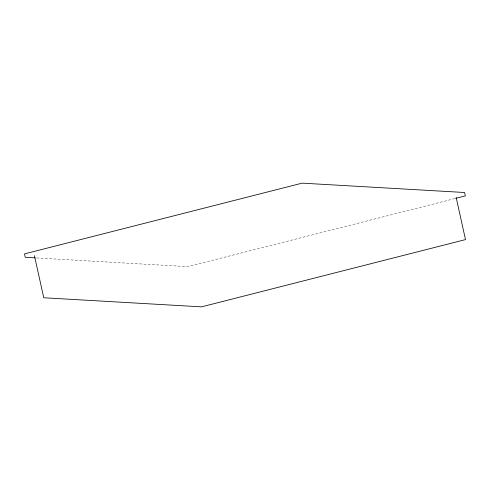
<?xml version="1.0" encoding="UTF-8"?>
<svg xmlns="http://www.w3.org/2000/svg" width="490" height="490" viewBox="0 0 490 490"><rect width="100%" height="100%" fill="white"/><g stroke="black" fill="none" stroke-linecap="round" stroke-linejoin="round"><path stroke-width="0.37" stroke-dasharray="2.45 1.84" d="M454.977 198.542L187.682 266.64L35.929 257.899"/><path stroke-width="0.73" d="M455.718 198.352L465.341 195.902L464.587 192.503L302.159 183.144L24.5 253.887L25.253 257.287L35.17 257.856M456.172 197.513L465.5 239.598L201.525 306.856L43.757 297.767L34.429 255.676"/></g></svg>
